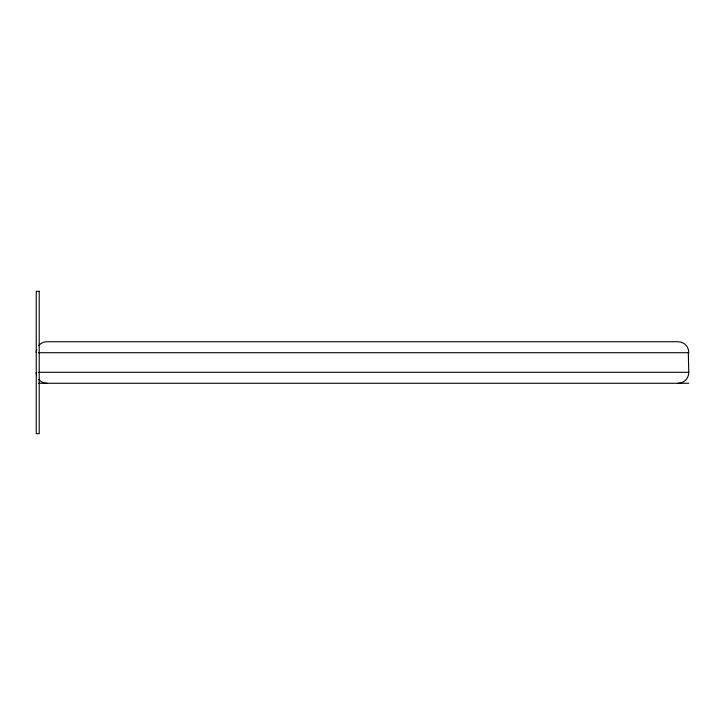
<?xml version="1.0" encoding="UTF-8"?>
<svg xmlns="http://www.w3.org/2000/svg" width="725" height="725" viewBox="0 0 725 725"><rect width="100%" height="100%" fill="white"/><g stroke="black" fill="none" stroke-linecap="round" stroke-linejoin="round"><path stroke-width="1.09" d="M36.594 352.413L36.268 352.413A10.676 10.676 0 0 1 36.658 349.477M688.315 352.413L688.75 372.587A10.676 10.676 0 0 1 678.074 383.262M38.516 352.712L688.75 352.712M38.516 372.288L688.75 372.288M36.685 372.587L36.268 372.587A10.676 10.676 0 0 0 36.658 375.523M38.516 383.262L688.75 383.262M38.633 345.689A10.676 10.676 0 0 1 46.926 341.738L678.074 341.738A10.676 10.676 0 0 1 688.75 352.413M46.926 383.262A10.676 10.676 0 0 1 38.633 379.311M39.213 291.314L36.25 291.314L36.25 433.686L39.213 433.686L39.213 291.314"/></g></svg>
